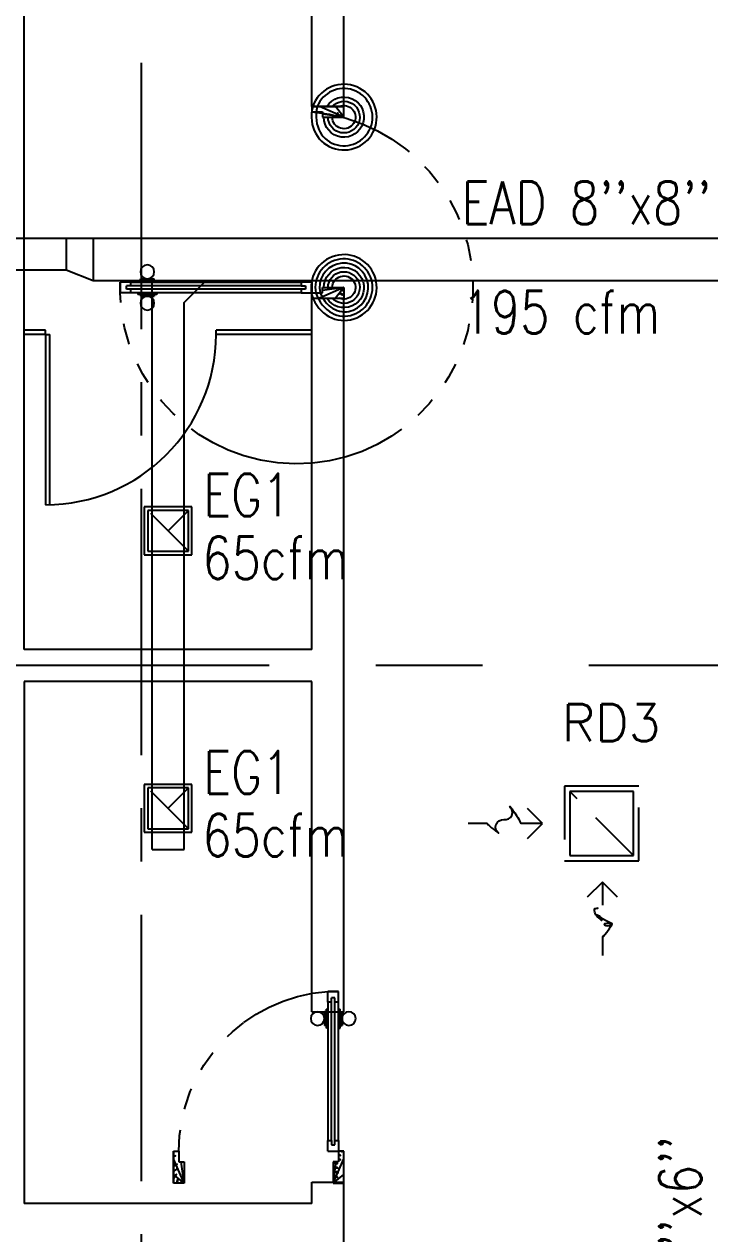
# Model space of a CAD drawing. Extents: x 417866231.7 to 417866328.5, y 43498046.7 to 43498124.2.
# Drawn here: x 417866285.93 to 417866289.15, y 43498095.34 to 43498101.02 of the extents above; entities that cross this region are included whole.
import ezdxf

# ---------------------------------------------------------------- set-up
doc = ezdxf.new("R2010")
doc.units = 0
doc.header["$MEASUREMENT"] = 0
for name, pattern in [('CENTER', [2, 1.25, -0.25, 0.25, -0.25]), ('CENTERX2', [4, 2.5, -0.5, 0.5, -0.5]), ('HIDDEN', [0.375, 0.25, -0.125])]:
    doc.linetypes.add(name, pattern=pattern)
for name, color, linetype in [('AXES', 11, 'CENTERX2'), ('AXES1', 11, 'CENTER'), ('DOOR', 9, 'CONTINUOUS'), ('EXDUCT', 10, 'CONTINUOUS'), ('M-EGU.', 2, 'CONTINUOUS'), ('M-TEXT', 2, 'CONTINUOUS'), ('PART', 9, 'CONTINUOUS'), ('TEXT-A', 2, 'CONTINUOUS'), ('WALL', 9, 'CONTINUOUS')]:
    doc.layers.add(name, color=color, linetype=linetype)
doc.styles.add('ROMANS', font='ROMANS.shx', dxfattribs={"width": 0.6})

# ---------------------------------------------------------------- blocks, each defined once
blk = doc.blocks.new('DOOR90')
at = {"layer": 'DOOR', "color": 7, "linetype": 'ByBlock'}
for p, q in [((-150, 0), (0, 0)), ((-150, 0), (-150, -25)), ((0, -50), (-113.7, 0)), ((0, -50), (-40.1, 0)), ((0, -50), (0, 0)), ((-1000, -25), (-1050, -25)), ((-1050, -75), (-1050, -25)), ((-1050, -25), (-1050, -75)), ((-1000, -42), (-1020, -42)), ((-1020, -42), (-1020, -58)), ((-1000, -25), (-1000, -42)), ((-877.6, -17.8), (-967.6, -17.8)), ((-967.6, -25), (-967.6, -17.8)), ((-955, -8.8), (-890.2, -8.8)), ((-955, -17.8), (-955, -8.8)), ((-955, -17.8), (-890.2, -17.8)), ((-890.2, -17.8), (-890.2, -8.8)), ((-877.6, -25), (-877.6, -17.8)), ((-200, -25), (-150, -25)), ((-200, -42), (-200, -25)), ((-180, -42), (-200, -42)), ((-180, -58), (-180, -42)), ((-150, -25), (-100, -25)), ((-150, -75), (-150, -25)), ((-100, -25), (-100, -50)), ((0, -50), (-100, -36.6)), ((-100, -50), (0, -50)), ((-1000, -75), (-1050, -75)), ((-1000, -58), (-1020, -58)), ((-1000, -58), (-1000, -75)), ((-967.6, -75), (-967.6, -82.2)), ((-877.6, -82.2), (-967.6, -82.2)), ((-955, -82.2), (-890.2, -82.2)), ((-955, -82.2), (-955, -91.2)), ((-955, -91.2), (-890.2, -91.2)), ((-890.2, -82.2), (-890.2, -91.2)), ((-877.6, -75), (-877.6, -82.2)), ((-200, -58), (-180, -58)), ((-200, -75), (-200, -58)), ((-150, -75), (-200, -75)), ((0, -850), (-113.7, -900)), ((-100, -875), (-100, -850)), ((0, -850), (-100, -863.4)), ((-100, -850), (0, -850)), ((0, -850), (-40.1, -900)), ((0, -850), (0, -900)), ((-150, -875), (-100, -875)), ((-150, -900), (-150, -875)), ((-150, -900), (0, -900)), ((0, -900), (-150, -900))]:
    blk.add_line(p, q, dxfattribs=at)
at = {"layer": 'DOOR', "linetype": 'ByBlock'}
for p, q in [((-200, -25), (-1000, -25)), ((-200, -42), (-1000, -42)), ((-200, -58), (-1000, -58)), ((-1000, -75), (-200, -75))]:
    blk.add_line(p, q, dxfattribs=at)
at = {"layer": 'DOOR', "color": 7, "linetype": 'ByBlock'}
for centre in [(-922.6, 23.5), (-922.6, -123.5)]:
    blk.add_circle(centre, 32.4, dxfattribs=at)
for centre, radius, start, end in [((0, -50), 154.4, 161.1053, 166.2858), ((0, -50), 94.4, 148.0182, 180), ((0, -50), 134.4, 158.1598, 169.28), ((0, -50), 114.4, 154.0838, 167.3774), ((0, -50), 74.4, 137.7764, 180), ((0, -50), 54.4, 113.2074, 180), ((0, -50), 34.4, 90, 180), ((0, -50), 14.4, 90, 180), ((0, -850), 94.4, 180, 211.9818), ((0, -850), 74.4, 180, 222.2236), ((0, -850), 54.4, 180, 246.7926), ((0, -850), 34.4, 180, 270), ((0, -850), 14.4, 180, 270), ((0, -850), 154.4, 193.7142, 198.8947), ((0, -850), 134.4, 190.72, 201.8402)]:
    blk.add_arc(centre, radius, start, end, dxfattribs=at)
at = {"layer": 'DOOR', "linetype": 'HIDDEN', "ltscale": 0.5}
blk.add_arc((-222.2, -50), 828.2, 178.2701, 275.003, dxfattribs=at)
blk = doc.blocks.new('DOOR80')
at = {"layer": 'DOOR', "color": 7, "linetype": 'ByBlock'}
for p, q in [((-150, 800), (0, 800)), ((-150, 800), (-150, 775)), ((0, 800), (-150, 800)), ((0, 750), (-113.7, 800)), ((0, 750), (-40.1, 800)), ((0, 750), (0, 800)), ((-150, 775), (-100, 775)), ((-100, 775), (-100, 750)), ((0, 750), (-100, 763.4)), ((-100, 750), (0, 750)), ((-849.6, 75), (-899.6, 75)), ((-899.6, 75), (-899.6, 25)), ((-899.6, 25), (-899.6, 75)), ((-849.6, 58), (-869.6, 58)), ((-869.6, 42), (-869.6, 58)), ((-849.6, 58), (-849.6, 75)), ((-727.2, 82.2), (-817.2, 82.2)), ((-817.2, 75), (-817.2, 82.2)), ((-804.6, 91.2), (-739.8, 91.2)), ((-804.6, 82.2), (-804.6, 91.2)), ((-804.6, 82.2), (-739.8, 82.2)), ((-739.8, 82.2), (-739.8, 91.2)), ((-727.2, 75), (-727.2, 82.2)), ((-150, 75), (-200, 75)), ((-200, 75), (-200, 58)), ((-200, 58), (-180, 58)), ((-180, 58), (-180, 42)), ((-150, 75), (-150, 25)), ((-849.6, 25), (-899.6, 25)), ((-849.6, 42), (-869.6, 42)), ((-849.6, 25), (-849.6, 42)), ((-817.2, 25), (-817.2, 17.8)), ((-727.2, 17.8), (-817.2, 17.8)), ((-804.6, 17.8), (-739.8, 17.8)), ((-804.6, 17.8), (-804.6, 8.8)), ((-804.6, 8.8), (-739.8, 8.8)), ((-739.8, 17.8), (-739.8, 8.8)), ((-727.2, 25), (-727.2, 17.8)), ((-180, 42), (-200, 42)), ((-200, 42), (-200, 25)), ((-200, 25), (-150, 25)), ((-150, 25), (-100, 25)), ((-150, 0), (-150, 25)), ((0, 0), (-150, 0)), ((0, 50), (-113.7, 0)), ((-100, 25), (-100, 50)), ((0, 50), (-100, 36.6)), ((-100, 50), (0, 50)), ((0, 50), (-40.1, 0)), ((0, 50), (0, 0))]:
    blk.add_line(p, q, dxfattribs=at)
at = {"layer": 'DOOR', "linetype": 'ByBlock'}
for p, q in [((-849.6, 75), (-200, 75)), ((-200, 58), (-849.6, 58)), ((-200, 42), (-849.6, 42)), ((-200, 25), (-849.6, 25))]:
    blk.add_line(p, q, dxfattribs=at)
at = {"layer": 'DOOR', "color": 7, "linetype": 'ByBlock'}
for centre in [(-772.2, 123.5), (-772.2, -23.5)]:
    blk.add_circle(centre, 32.4, dxfattribs=at)
for centre, radius, start, end in [((0, 750), 154.4, 161.1053, 166.2858), ((0, 750), 134.4, 158.1598, 169.28), ((0, 750), 94.4, 148.0182, 180), ((0, 750), 74.4, 137.7764, 180), ((0, 750), 54.4, 113.2074, 180), ((0, 750), 34.4, 90, 180), ((0, 750), 14.4, 90, 180), ((0, 50), 154.4, 193.7142, 198.8947), ((0, 50), 134.4, 190.72, 201.8402), ((0, 50), 114.4, 192.6226, 205.9162), ((0, 50), 94.4, 180, 211.9818), ((0, 50), 74.4, 180, 222.2236), ((0, 50), 54.4, 180, 246.7926), ((0, 50), 34.4, 180, 270), ((0, 50), 14.4, 180, 270)]:
    blk.add_arc(centre, radius, start, end, dxfattribs=at)
at = {"layer": 'DOOR', "linetype": 'HIDDEN', "ltscale": 0.5}
blk.add_arc((-149.1, 22.7), 752.3, 90.0695, 176.0204, dxfattribs=at)

msp = doc.modelspace()

# ---------------------------------------------------------------- linework, layer by layer
at = {"layer": 'AXES'}
msp.add_line((417866307.0786, 43498098.0088), (417866239.0386, 43498098.0088), dxfattribs=at)
at = {"layer": 'AXES1'}
msp.add_line((417866286.4786, 43498053.5888), (417866286.4786, 43498112.4088), dxfattribs=at)
at = {"layer": 'EXDUCT', "linetype": 'ByBlock'}
for p, q in [((417866285.0146, 43498100.0163), (417866290.363, 43498100.0163)), ((417866286.1248, 43498100.0163), (417866286.1248, 43498099.8663)), ((417866286.2513, 43498100.0163), (417866286.2513, 43498099.8163)), ((417866285.0146, 43498099.8663), (417866286.1248, 43498099.8663)), ((417866286.1248, 43498099.8663), (417866286.2513, 43498099.8163)), ((417866286.2513, 43498099.8163), (417866290.213, 43498099.8163)), ((417866286.5286, 43498097.1456), (417866286.5286, 43498099.8163)), ((417866286.6786, 43498099.7128), (417866286.7821, 43498099.8163)), ((417866286.6786, 43498097.1456), (417866286.6786, 43498099.7128)), ((417866286.5286, 43498097.1456), (417866286.6786, 43498097.1456))]:
    msp.add_line(p, q, dxfattribs=at)
at = {"layer": 'M-EGU.', "linetype": 'HIDDEN'}
for p, q in [((417866286.4916, 43498098.7536), (417866286.4916, 43498098.5296)), ((417866286.7156, 43498098.7536), (417866286.4916, 43498098.7536)), ((417866286.6996, 43498098.5456), (417866286.5076, 43498098.7376)), ((417866286.6036, 43498098.6416), (417866286.6996, 43498098.7376)), ((417866286.7156, 43498098.5296), (417866286.7156, 43498098.7536)), ((417866286.4916, 43498098.5296), (417866286.7156, 43498098.5296)), ((417866286.4916, 43498097.4511), (417866286.4916, 43498097.2271)), ((417866286.7156, 43498097.4511), (417866286.4916, 43498097.4511)), ((417866286.7156, 43498097.2271), (417866286.7156, 43498097.4511)), ((417866286.6996, 43498097.2431), (417866286.5076, 43498097.4351)), ((417866286.6036, 43498097.3391), (417866286.6996, 43498097.4351)), ((417866288.4637, 43498097.4425), (417866288.4637, 43498097.0925)), ((417866288.8137, 43498097.4425), (417866288.4637, 43498097.4425)), ((417866288.7887, 43498097.1175), (417866288.4887, 43498097.4175)), ((417866288.8137, 43498097.0925), (417866288.8137, 43498097.4425)), ((417866286.4916, 43498097.2271), (417866286.7156, 43498097.2271)), ((417866288.4637, 43498097.0925), (417866288.8137, 43498097.0925))]:
    msp.add_line(p, q, dxfattribs=at)
at = {"layer": 'M-EGU.'}
for p, q in [((417866286.5076, 43498098.7376), (417866286.5076, 43498098.5456)), ((417866286.6996, 43498098.7376), (417866286.5076, 43498098.7376)), ((417866286.6996, 43498098.5456), (417866286.6996, 43498098.7376)), ((417866286.5076, 43498098.5456), (417866286.6996, 43498098.5456)), ((417866286.5076, 43498097.4351), (417866286.5076, 43498097.2431)), ((417866286.6996, 43498097.4351), (417866286.5076, 43498097.4351)), ((417866286.6996, 43498097.2431), (417866286.6996, 43498097.4351)), ((417866288.4887, 43498097.4175), (417866288.4887, 43498097.1175)), ((417866288.7887, 43498097.4175), (417866288.4887, 43498097.4175)), ((417866288.7887, 43498097.1175), (417866288.7887, 43498097.4175)), ((417866288.3613, 43498097.2678), (417866288.2905, 43498097.3385)), ((417866286.5076, 43498097.2431), (417866286.6996, 43498097.2431)), ((417866288.101, 43498097.2678), (417866288.0123, 43498097.2678)), ((417866288.3613, 43498097.2678), (417866288.2602, 43498097.2678)), ((417866288.2905, 43498097.1971), (417866288.3613, 43498097.2678)), ((417866288.4887, 43498097.1175), (417866288.7887, 43498097.1175)), ((417866288.6418, 43498096.9916), (417866288.5711, 43498096.9209)), ((417866288.6418, 43498096.9916), (417866288.6418, 43498096.8847)), ((417866288.7125, 43498096.9209), (417866288.6418, 43498096.9916)), ((417866288.6418, 43498096.7344), (417866288.6418, 43498096.6484))]:
    msp.add_line(p, q, dxfattribs=at)
for points in [[(417866288.101, 43498097.2678, -0.1324), (417866288.1232, 43498097.2356, -0.15664), (417866288.154, 43498097.2229, -0.736612), (417866288.1793, 43498097.2859, 0.774232), (417866288.2071, 43498097.3467, 0.203349), (417866288.2493, 43498097.3192, 0.193808), (417866288.2602, 43498097.2678)], [(417866288.6418, 43498096.7344, -0.187862), (417866288.6787, 43498096.7572, -0.202645), (417866288.6886, 43498096.7963, -0.616915), (417866288.6385, 43498096.8125, 0.668708), (417866288.5913, 43498096.8317, 0.194285), (417866288.6055, 43498096.8675, 0.186051), (417866288.6418, 43498096.8847)]]:
    msp.add_lwpolyline(points, format="xyb", dxfattribs=at)
at = {"layer": 'PART', "linetype": 'ByBlock'}
for p, q in [((417866286.0286, 43498099.5838), (417866285.9286, 43498099.5838)), ((417866286.0286, 43498099.5638), (417866285.9286, 43498099.5638)), ((417866286.0286, 43498099.5638), (417866286.0286, 43498099.5838)), ((417866286.0286, 43498099.5638), (417866286.0286, 43498099.5838)), ((417866286.0286, 43498099.5638), (417866286.0486, 43498099.5638)), ((417866286.0286, 43498099.5638), (417866286.0286, 43498098.7638)), ((417866286.0486, 43498098.7638), (417866286.0486, 43498099.5638)), ((417866287.2786, 43498099.5838), (417866286.8286, 43498099.5838)), ((417866286.8286, 43498099.5638), (417866286.8286, 43498099.5838)), ((417866286.8286, 43498099.5638), (417866286.8286, 43498099.5838)), ((417866286.8286, 43498099.5638), (417866286.8286, 43498099.5838)), ((417866287.2786, 43498099.5638), (417866286.8286, 43498099.5638))]:
    msp.add_line(p, q, dxfattribs=at)
msp.add_arc((417866286.0286, 43498099.5638), 0.8, 270, 0, dxfattribs=at)
at = {"layer": 'WALL'}
for p, q in [((417866287.4286, 43498100.6338), (417866287.4286, 43498101.8588)), ((417866285.9286, 43498098.0838), (417866285.9286, 43498101.7088)), ((417866287.2786, 43498100.6338), (417866287.2786, 43498101.7088)), ((417866287.2786, 43498100.6338), (417866287.4286, 43498100.6338)), ((417866287.2786, 43498099.7338), (417866287.4286, 43498099.7338)), ((417866287.2786, 43498098.0838), (417866287.2786, 43498099.7338)), ((417866287.4286, 43498096.3838), (417866287.4286, 43498099.7338)), ((417866287.2786, 43498098.0838), (417866285.9286, 43498098.0838)), ((417866287.2786, 43498097.9338), (417866285.9286, 43498097.9338)), ((417866285.9286, 43498097.9338), (417866285.9286, 43498095.4838)), ((417866287.2786, 43498096.3838), (417866287.2786, 43498097.9338)), ((417866287.2786, 43498096.3838), (417866287.4286, 43498096.3838)), ((417866287.2786, 43498095.4838), (417866287.2786, 43498095.5838)), ((417866287.2786, 43498095.5838), (417866287.4286, 43498095.5838)), ((417866287.4286, 43498094.1588), (417866287.4286, 43498095.5838)), ((417866287.2786, 43498095.4838), (417866285.9286, 43498095.4838))]:
    msp.add_line(p, q, dxfattribs=at)

# ---------------------------------------------------------------- block references
at = {"layer": 'DOOR', "color": 0, "linetype": 'ByBlock', "yscale": 0.001000002026557922, "zscale": 0.001}
for name, p, xscale, rotation in [('DOOR90', (417866287.4286, 43498099.7338), -0.0009999871253967285, 180), ('DOOR80', (417866287.4286, 43498095.5792), -0.001000002026557922, 90)]:
    msp.add_blockref(name, p, dxfattribs=dict(at, xscale=xscale, rotation=rotation))

# ---------------------------------------------------------------- texts
at = {"layer": 'M-TEXT', "style": 'ROMANS', "width": 0.8}
for s, p in [("EAD 8''x8''", (417866287.9818, 43498100.0819)), ('195 cfm', (417866287.9818, 43498099.5686)), ('EG1', (417866286.7693, 43498098.7097)), ('65cfm', (417866286.7649, 43498098.4147)), ('EG1', (417866286.7693, 43498097.4072)), ('65cfm', (417866286.7649, 43498097.1122))]:
    msp.add_text(s, height=0.2, dxfattribs=at).set_placement(p)
at = {"layer": 'M-TEXT', "style": 'ROMANS'}
msp.add_text('RD3', height=0.175, dxfattribs=at).set_placement((417866288.4508, 43498097.6535))
at = {"layer": 'TEXT-A', "linetype": 'ByBlock', "style": 'ROMANS', "width": 0.8}
msp.add_text("FAD 8''x6''", height=0.2, rotation=90, dxfattribs=at).set_placement((417866289.1079, 43498094.6363))

doc.saveas('drawing.dxf')
